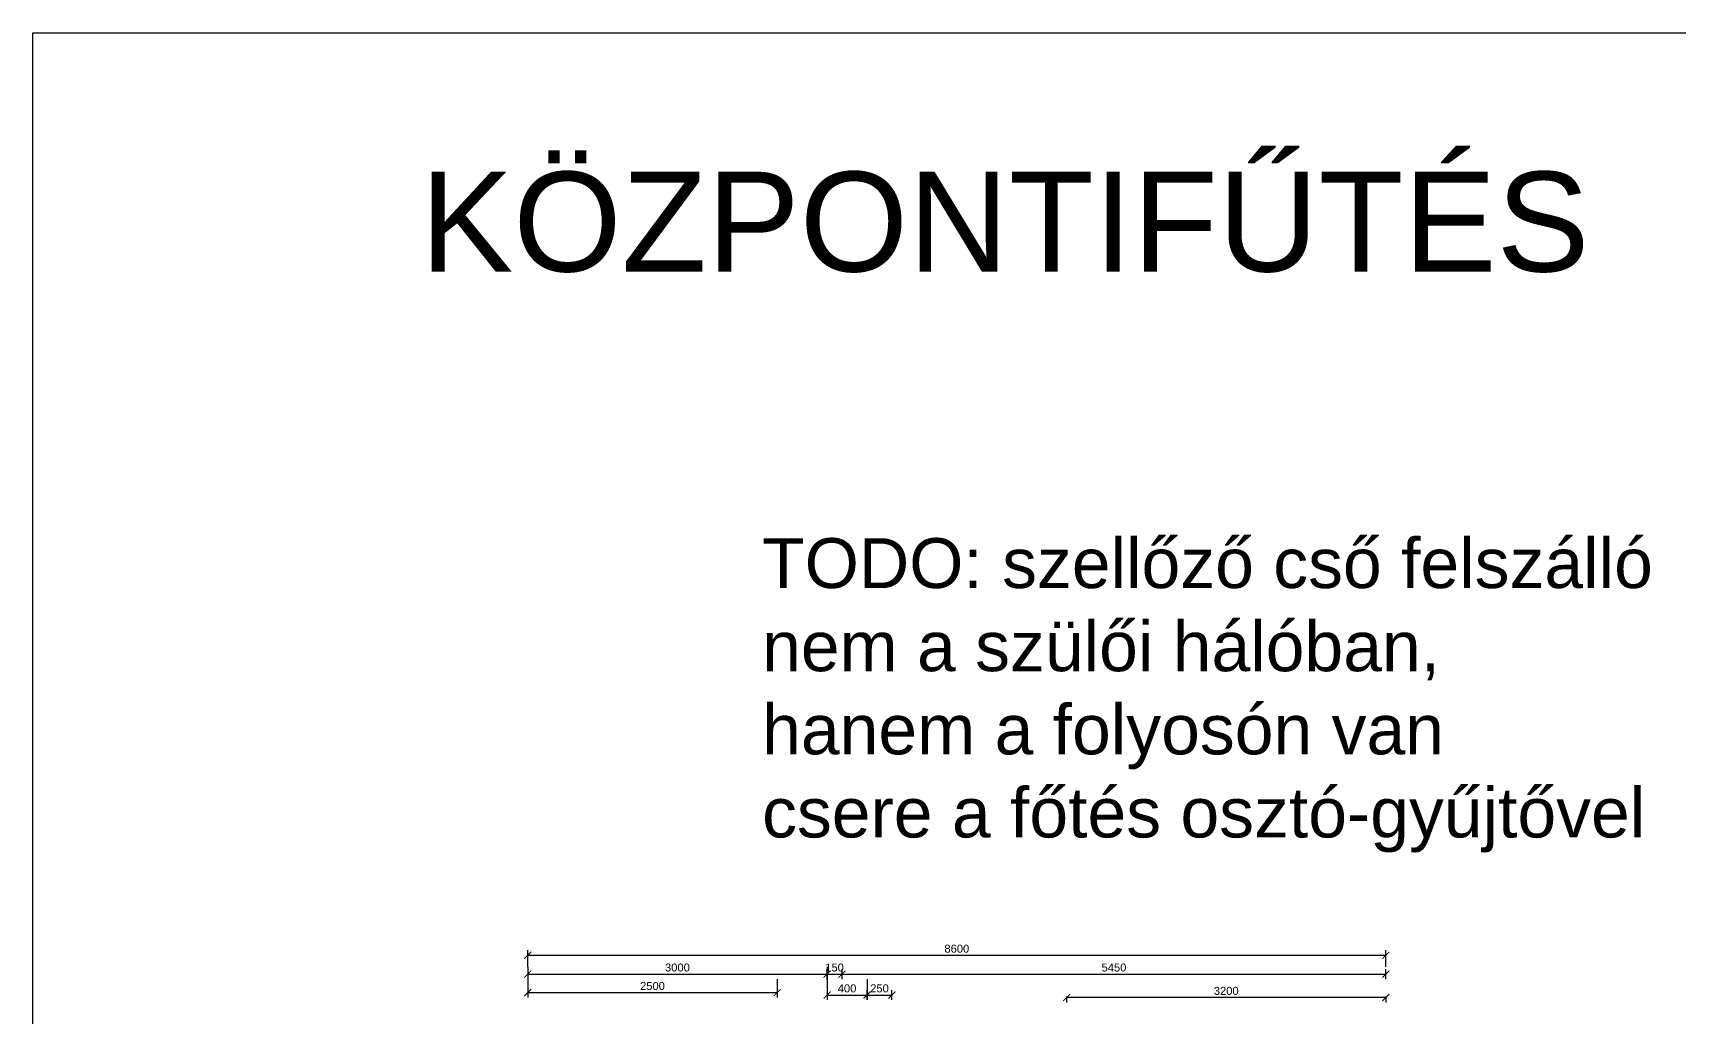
# Model space of a CAD drawing. Header units: metres. Extents: x -98677 to 89321, y -16450 to 242692.
# Drawn here: x -49749 to -33261, y 123436 to 133293 of the extents above; entities that cross this region are included whole.
import ezdxf

# ---------------------------------------------------------------- set-up
doc = ezdxf.new("R2010")
doc.units = ezdxf.units.M
doc.header["$LTSCALE"] = 0.001
doc.layers.add('Méret', color=7, linetype='Continuous')
doc.styles.add('dada', font='arial.ttf', dxfattribs={"height": 80})
doc.dimstyles.new('kicsi folyamatos', dxfattribs={"dimscale": 100, "dimtxt": 1, "dimasz": 0.7, "dimexe": 0.5, "dimexo": 0, "dimgap": 0.25, "dimtad": 1, "dimtxsty": 'dada', "dimblk1": 'ARCHTICK', "dimblk2": 'ARCHTICK', "dimsah": 1, "dimcen": 2.5, "dimadec": 0, "dimazin": 0, "dimtfac": 1, "dimtmove": 0, "dimatfit": 3, "dimldrblk": 'ARCHTICK', "dimfxl": 1, "dimarcsym": 0})

# ---------------------------------------------------------------- blocks, each defined once
blk = doc.blocks.new('_ArchTick')
at = {"color": 0, "linetype": 'ByBlock', "const_width": 0.15}
blk.add_lwpolyline([(-0.5, -0.5), (0.5, 0.5)], dxfattribs=at)
blk = doc.blocks.new('*D215')
at = {"layer": 'Defpoints', "color": 0, "ltscale": 10000}
for p in [(-36190, 124046), (-44790, 123929), (-36190, 123929)]:
    blk.add_point(p, dxfattribs=at)
at = {"layer": 'Méret', "color": 0, "lineweight": -2, "ltscale": 10000}
for p, q in [((-44790, 123929), (-44790, 124096)), ((-44790, 124046), (-36190, 124046)), ((-36190, 123929), (-36190, 124096))]:
    blk.add_line(p, q, dxfattribs=at)
at = {"layer": 'Méret', "color": 0, "lineweight": -2, "ltscale": 10000, "xscale": 70, "yscale": 70, "zscale": 70, "rotation": 180}
blk.add_blockref('_ArchTick', (-44790, 124046), dxfattribs=at)
at = {"layer": 'Méret', "color": 0, "lineweight": -2, "ltscale": 10000, "xscale": 70, "yscale": 70, "zscale": 70}
blk.add_blockref('_ArchTick', (-36190, 124046), dxfattribs=at)
at = {"layer": 'Méret', "color": 0, "ltscale": 10000, "insert": (-40490, 124112), "char_height": 80, "attachment_point": 5, "style": 'dada'}
blk.add_mtext('8600', dxfattribs=at)
blk = doc.blocks.new('*D216')
at = {"layer": 'Defpoints', "color": 0, "ltscale": 10000}
for p in [(-44790, 123929), (-41790, 123929), (-41790, 123857)]:
    blk.add_point(p, dxfattribs=at)
at = {"layer": 'Méret', "color": 0, "lineweight": -2, "ltscale": 10000}
for p, q in [((-44790, 123929), (-44790, 123807)), ((-44790, 123857), (-41790, 123857)), ((-41790, 123929), (-41790, 123807))]:
    blk.add_line(p, q, dxfattribs=at)
at = {"layer": 'Méret', "color": 0, "lineweight": -2, "ltscale": 10000, "xscale": 70, "yscale": 70, "zscale": 70, "rotation": 180}
blk.add_blockref('_ArchTick', (-44790, 123857), dxfattribs=at)
at = {"layer": 'Méret', "color": 0, "lineweight": -2, "ltscale": 10000, "xscale": 70, "yscale": 70, "zscale": 70}
blk.add_blockref('_ArchTick', (-41790, 123857), dxfattribs=at)
at = {"layer": 'Méret', "color": 0, "ltscale": 10000, "insert": (-43290, 123923), "char_height": 80, "attachment_point": 5, "style": 'dada'}
blk.add_mtext('3000', dxfattribs=at)
blk = doc.blocks.new('*D217')
at = {"layer": 'Defpoints', "color": 0, "ltscale": 10000}
for p in [(-41640, 123857), (-41790, 123807), (-41640, 123807)]:
    blk.add_point(p, dxfattribs=at)
at = {"layer": 'Méret', "color": 0, "lineweight": -2, "ltscale": 10000}
for p, q in [((-41790, 123807), (-41790, 123907)), ((-41790, 123857), (-41640, 123857)), ((-41640, 123807), (-41640, 123907))]:
    blk.add_line(p, q, dxfattribs=at)
at = {"layer": 'Méret', "color": 0, "lineweight": -2, "ltscale": 10000, "xscale": 70, "yscale": 70, "zscale": 70, "rotation": 180}
blk.add_blockref('_ArchTick', (-41790, 123857), dxfattribs=at)
at = {"layer": 'Méret', "color": 0, "lineweight": -2, "ltscale": 10000, "xscale": 70, "yscale": 70, "zscale": 70}
blk.add_blockref('_ArchTick', (-41640, 123857), dxfattribs=at)
at = {"layer": 'Méret', "color": 0, "ltscale": 10000, "insert": (-41715, 123923), "char_height": 80, "attachment_point": 5, "style": 'dada'}
blk.add_mtext('150', dxfattribs=at)
blk = doc.blocks.new('*D218')
at = {"layer": 'Defpoints', "color": 0, "ltscale": 10000}
for p in [(-36190, 123857), (-41640, 123807), (-36190, 123807)]:
    blk.add_point(p, dxfattribs=at)
at = {"layer": 'Méret', "color": 0, "lineweight": -2, "ltscale": 10000}
for p, q in [((-41640, 123807), (-41640, 123907)), ((-41640, 123857), (-36190, 123857)), ((-36190, 123807), (-36190, 123907))]:
    blk.add_line(p, q, dxfattribs=at)
at = {"layer": 'Méret', "color": 0, "lineweight": -2, "ltscale": 10000, "xscale": 70, "yscale": 70, "zscale": 70, "rotation": 180}
blk.add_blockref('_ArchTick', (-41640, 123857), dxfattribs=at)
at = {"layer": 'Méret', "color": 0, "lineweight": -2, "ltscale": 10000, "xscale": 70, "yscale": 70, "zscale": 70}
blk.add_blockref('_ArchTick', (-36190, 123857), dxfattribs=at)
at = {"layer": 'Méret', "color": 0, "ltscale": 10000, "insert": (-38915, 123923), "char_height": 80, "attachment_point": 5, "style": 'dada'}
blk.add_mtext('5450', dxfattribs=at)
blk = doc.blocks.new('*D219')
at = {"layer": 'Defpoints', "color": 0, "ltscale": 10000}
for p in [(-44790, 123807), (-42290, 123807), (-42290, 123672)]:
    blk.add_point(p, dxfattribs=at)
at = {"layer": 'Méret', "color": 0, "lineweight": -2, "ltscale": 10000}
for p, q in [((-44790, 123807), (-44790, 123622)), ((-44790, 123672), (-42290, 123672)), ((-42290, 123807), (-42290, 123622))]:
    blk.add_line(p, q, dxfattribs=at)
at = {"layer": 'Méret', "color": 0, "lineweight": -2, "ltscale": 10000, "xscale": 70, "yscale": 70, "zscale": 70, "rotation": 180}
blk.add_blockref('_ArchTick', (-44790, 123672), dxfattribs=at)
at = {"layer": 'Méret', "color": 0, "lineweight": -2, "ltscale": 10000, "xscale": 70, "yscale": 70, "zscale": 70}
blk.add_blockref('_ArchTick', (-42290, 123672), dxfattribs=at)
at = {"layer": 'Méret', "color": 0, "ltscale": 10000, "insert": (-43540, 123738), "char_height": 80, "attachment_point": 5, "style": 'dada'}
blk.add_mtext('2500', dxfattribs=at)
blk = doc.blocks.new('*D220')
at = {"layer": 'Defpoints', "color": 0, "ltscale": 10000}
for p in [(-41790, 123807), (-41390, 123807), (-41390, 123648)]:
    blk.add_point(p, dxfattribs=at)
at = {"layer": 'Méret', "color": 0, "lineweight": -2, "ltscale": 10000}
for p, q in [((-41790, 123807), (-41790, 123598)), ((-41390, 123807), (-41390, 123598)), ((-41790, 123648), (-41390, 123648))]:
    blk.add_line(p, q, dxfattribs=at)
at = {"layer": 'Méret', "color": 0, "lineweight": -2, "ltscale": 10000, "xscale": 70, "yscale": 70, "zscale": 70, "rotation": 180}
blk.add_blockref('_ArchTick', (-41790, 123648), dxfattribs=at)
at = {"layer": 'Méret', "color": 0, "lineweight": -2, "ltscale": 10000, "xscale": 70, "yscale": 70, "zscale": 70}
blk.add_blockref('_ArchTick', (-41390, 123648), dxfattribs=at)
at = {"layer": 'Méret', "color": 0, "ltscale": 10000, "insert": (-41590, 123714), "char_height": 80, "attachment_point": 5, "style": 'dada'}
blk.add_mtext('400', dxfattribs=at)
blk = doc.blocks.new('*D221')
at = {"layer": 'Defpoints', "color": 0, "ltscale": 10000}
for p in [(-41390, 123598), (-41140, 123648), (-41140, 123598)]:
    blk.add_point(p, dxfattribs=at)
at = {"layer": 'Méret', "color": 0, "lineweight": -2, "ltscale": 10000}
for p, q in [((-41390, 123598), (-41390, 123698)), ((-41140, 123598), (-41140, 123698)), ((-41390, 123648), (-41140, 123648))]:
    blk.add_line(p, q, dxfattribs=at)
at = {"layer": 'Méret', "color": 0, "lineweight": -2, "ltscale": 10000, "xscale": 70, "yscale": 70, "zscale": 70, "rotation": 180}
blk.add_blockref('_ArchTick', (-41390, 123648), dxfattribs=at)
at = {"layer": 'Méret', "color": 0, "lineweight": -2, "ltscale": 10000, "xscale": 70, "yscale": 70, "zscale": 70}
blk.add_blockref('_ArchTick', (-41140, 123648), dxfattribs=at)
at = {"layer": 'Méret', "color": 0, "ltscale": 10000, "insert": (-41265, 123714), "char_height": 80, "attachment_point": 5, "style": 'dada'}
blk.add_mtext('250', dxfattribs=at)
blk = doc.blocks.new('*D222')
at = {"layer": 'Defpoints', "color": 0, "ltscale": 10000}
for p in [(-39390, 123632), (-39390, 123623), (-36190, 123632)]:
    blk.add_point(p, dxfattribs=at)
at = {"layer": 'Méret', "color": 0, "lineweight": -2, "ltscale": 10000}
for p, q in [((-39390, 123632), (-39390, 123573)), ((-36190, 123623), (-39390, 123623)), ((-36190, 123632), (-36190, 123573))]:
    blk.add_line(p, q, dxfattribs=at)
at = {"layer": 'Méret', "color": 0, "lineweight": -2, "ltscale": 10000, "xscale": 70, "yscale": 70, "zscale": 70, "rotation": 180}
blk.add_blockref('_ArchTick', (-39390, 123623), dxfattribs=at)
at = {"layer": 'Méret', "color": 0, "lineweight": -2, "ltscale": 10000, "xscale": 70, "yscale": 70, "zscale": 70}
blk.add_blockref('_ArchTick', (-36190, 123623), dxfattribs=at)
at = {"layer": 'Méret', "color": 0, "ltscale": 10000, "insert": (-37790, 123689), "char_height": 80, "attachment_point": 5, "style": 'dada'}
blk.add_mtext('3200', dxfattribs=at)

msp = doc.modelspace()

# ---------------------------------------------------------------- linework, layer by layer
at = {"ltscale": 10000}
msp.add_lwpolyline([(-49749.309, 133293.394), (15050.315, 133293.394), (15050.315, 105471.333), (-49749.309, 105471.333)], close=True, dxfattribs=at)

# ---------------------------------------------------------------- texts
at = {"ltscale": 10000, "attachment_point": 1, "style": 'dada'}
for s, insert, char_height, width in [('KÖZPONTIFŰTÉS', (-45867.294, 131901.203), 1000, 13970.93398), ('TODO: szellőző cső felszálló nem a szülői hálóban, hanem a folyosón van\\Pcsere a főtés osztó-gyűjtővel', (-42441.346, 128227.795), 500, 8903.36166)]:
    msp.add_mtext(s, dxfattribs=dict(at, insert=insert, char_height=char_height, width=width))

# ---------------------------------------------------------------- dimensions: what is measured, and where the dimension line sits
at = {"layer": 'Méret', "ltscale": 10000}
for base, p1, p2, picture, middle in [((-36189.787, 124045.994), (-44789.787, 123929.312), (-36189.787, 123929.312), '*D215', (-40489.787, 124111.84)), ((-41789.787, 123857.478), (-44789.787, 123929.312), (-41789.787, 123929.312), '*D216', (-43289.787, 123923.351)), ((-36189.787, 123857.478), (-41639.787, 123807.478), (-36189.787, 123807.478), '*D218', (-38914.787, 123923.324)), ((-42289.787, 123671.754), (-44789.787, 123807.478), (-42289.787, 123807.478), '*D219', (-43539.787, 123737.599)), ((-41389.787, 123647.998), (-41789.787, 123807.478), (-41389.787, 123807.478), '*D220', (-41589.787, 123713.844)), ((-41139.787, 123647.998), (-41389.787, 123597.998), (-41139.787, 123597.998), '*D221', (-41264.787, 123713.844)), ((-39389.787, 123623.264), (-36189.787, 123632.071), (-39389.787, 123632.071), '*D222', (-37789.787, 123689.137))]:
    dim = msp.add_linear_dim(base=base, p1=p1, p2=p2, dimstyle='kicsi folyamatos', dxfattribs=at)
    dim.commit()
    dim.dimension.update_dxf_attribs({"geometry": picture, "text_midpoint": middle})
dim = msp.add_linear_dim(base=(-41639.787, 123857.478), p1=(-41789.787, 123807.478), p2=(-41639.787, 123807.478), dimstyle='kicsi folyamatos', dxfattribs=at)
dim.commit()
dim.dimension.update_dxf_attribs({"geometry": '*D217', "text_midpoint": (-41714.787, 123857.478), "dimtype": 160})

doc.saveas('drawing.dxf')
